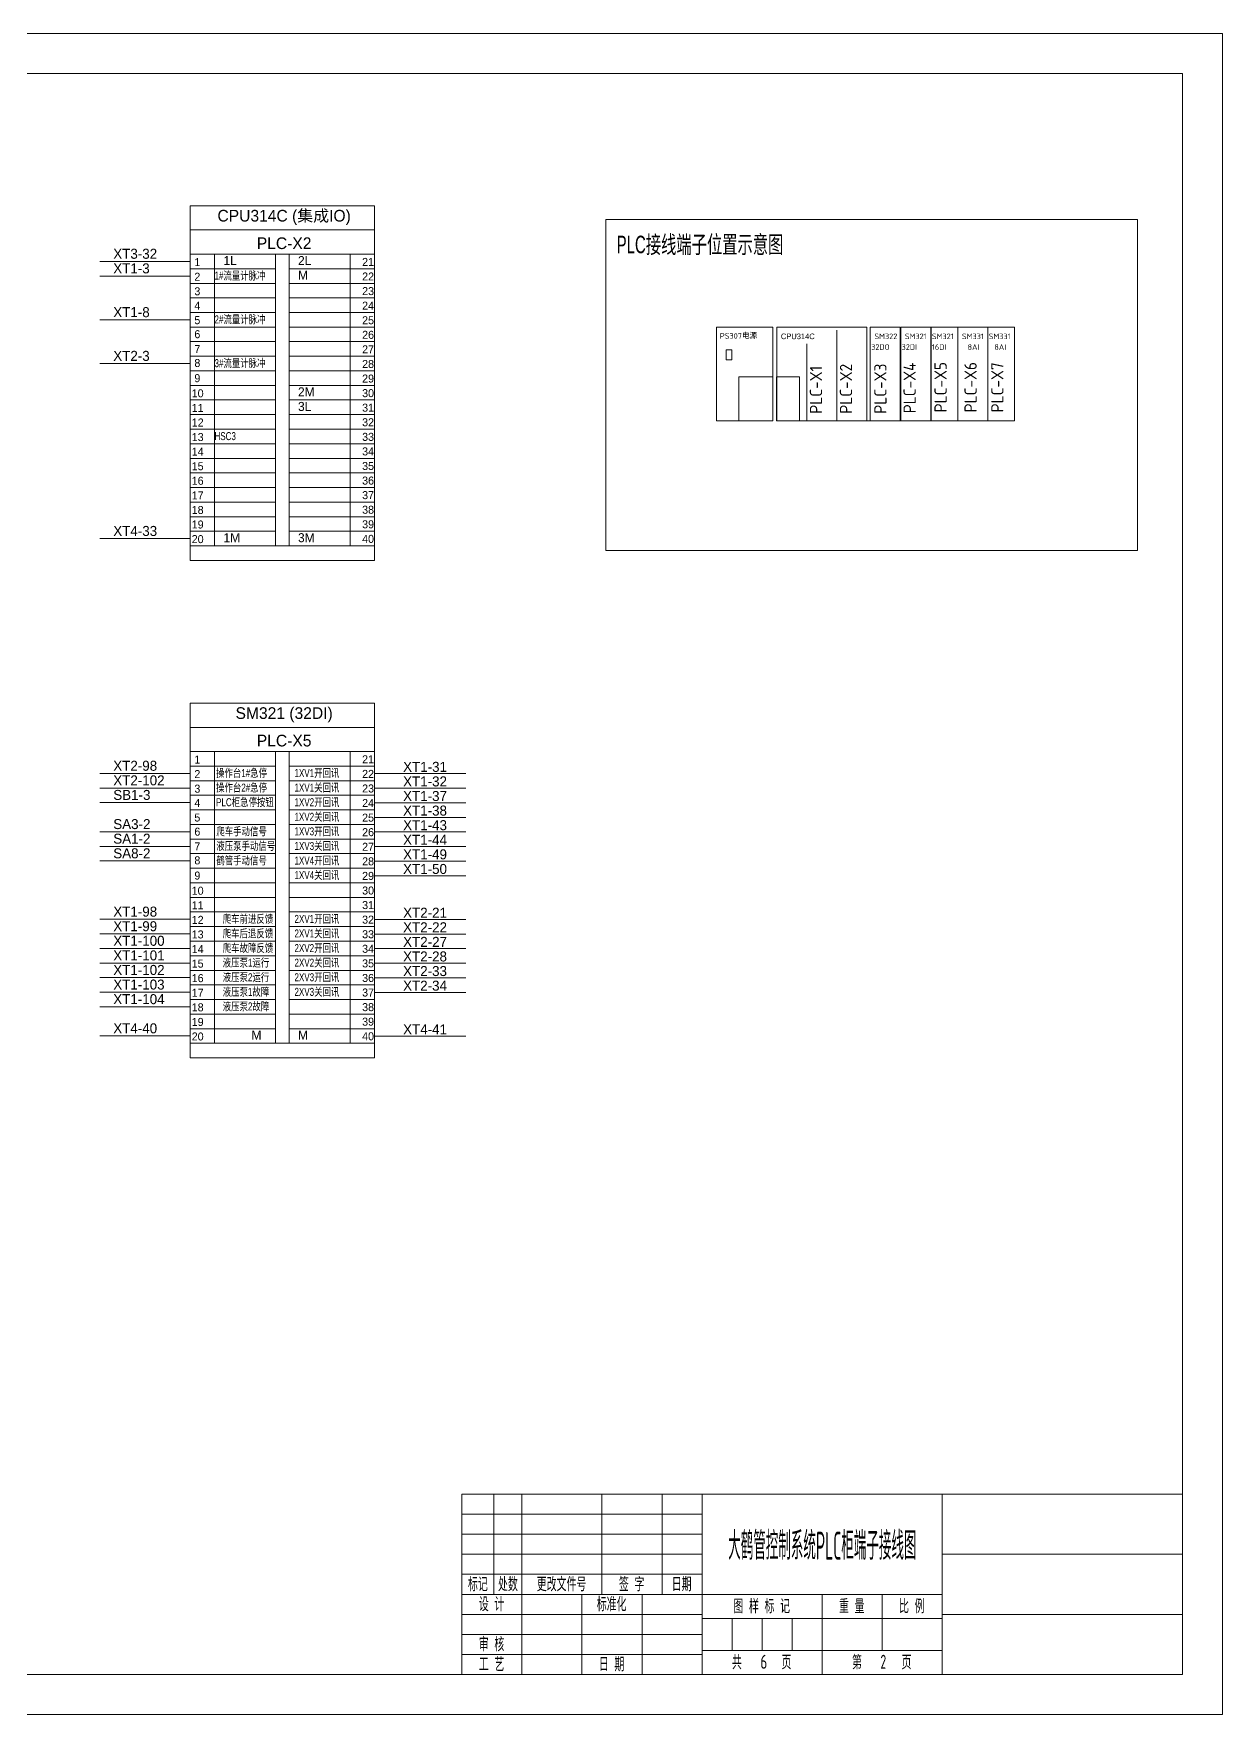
# Model space of a CAD drawing. Header units: millimetres. Extents: x 32626 to 72822, y 60047 to 123188.
# Drawn here: x 35002 to 37378, y 60226 to 63586 of the extents above; entities that cross this region are included whole.
import ezdxf
from ezdxf.enums import TextEntityAlignment as Align

# ---------------------------------------------------------------- set-up
doc = ezdxf.new("R2010")
doc.units = ezdxf.units.MM
doc.header["$LTSCALE"] = 10
for name, color, linetype, lineweight in [('1轮廓实线层', 7, 'Continuous', 18), ('2细线层', 4, 'Continuous', 18), ('6文字层', 3, 'Continuous', 18), ('图框层', 7, 'Continuous', 18)]:
    doc.layers.add(name, color=color, linetype=linetype, lineweight=lineweight)
doc.styles.add('PC_TEXTSTYLE', font='SIMYOU.TTF', dxfattribs={"width": 0.8})
doc.styles.get("Standard").update_dxf_attribs({"font": 'isocp.shx', "width": 0.707, "bigfont": 'hztxt.shx'})
doc.styles.add('样式 1', font='SIMYOU.TTF', dxfattribs={"width": 0.75})

msp = doc.modelspace()

# ---------------------------------------------------------------- linework, layer by layer
at = {"layer": '1轮廓实线层'}
for p, q in [((35314.9, 63242.1), (35314.9, 62533.1)), ((35314.9, 63242.1), (35683.1, 63242.1)), ((35683.1, 63242.1), (35683.1, 62533.1)), ((35314.9, 63193.8), (35683.1, 63193.8)), ((35341.9, 63145.5), (35314.9, 63145.5)), ((35485.5, 63145.5), (35341.9, 63145.5)), ((35363.5, 63145.5), (35363.5, 62562.3)), ((35512.5, 63145.5), (35485.5, 63145.5)), ((35485.5, 63145.5), (35485.5, 62562.3)), ((35512.5, 63145.5), (35512.5, 62562.3)), ((35512.5, 63145.5), (35656.1, 63145.5)), ((35634.5, 63145.5), (35634.5, 62562.3)), ((35683.1, 63145.5), (35656.1, 63145.5)), ((35314.9, 63130.9), (35134.5, 63130.9)), ((35314.9, 63101.7), (35134.5, 63101.7)), ((35485.5, 63116.3), (35314.9, 63116.3)), ((35512.5, 63116.3), (35683.1, 63116.3)), ((35485.5, 63087.1), (35314.9, 63087.1)), ((35512.5, 63087.1), (35683.1, 63087.1)), ((35485.5, 63058), (35314.9, 63058)), ((35512.5, 63058), (35683.1, 63058)), ((35314.9, 63014.2), (35134.5, 63014.2)), ((35485.5, 63028.8), (35314.9, 63028.8)), ((35512.5, 63028.8), (35683.1, 63028.8)), ((35485.5, 62999.7), (35314.9, 62999.7)), ((35485.5, 62970.5), (35314.9, 62970.5)), ((35512.5, 62999.7), (35683.1, 62999.7)), ((35512.5, 62970.5), (35683.1, 62970.5)), ((36366.8, 62999.4), (36366.8, 62811.9)), ((36366.8, 62999.4), (36479.5, 62999.4)), ((36479.5, 62999.4), (36426.8, 62999.4)), ((36479.5, 62811.9), (36479.5, 62999.4)), ((36667.5, 62999.4), (36487.5, 62999.4)), ((36487.5, 62999.4), (36487.5, 62811.9)), ((36607.5, 62993.6), (36607.5, 62811.9)), ((36667.5, 62811.9), (36667.5, 62999.4)), ((36734.3, 62999.4), (36674.3, 62999.4)), ((36674.3, 62999.4), (36674.3, 62811.9)), ((36734.3, 62811.9), (36734.3, 62999.4)), ((36795.1, 62999.4), (36735.1, 62999.4)), ((36735.1, 62999.4), (36735.1, 62811.9)), ((36795.1, 62811.9), (36795.1, 62999.4)), ((36855.7, 62999.4), (36795.7, 62999.4)), ((36795.7, 62999.4), (36795.7, 62811.9)), ((36849.2, 62811.9), (36849.2, 62999.4)), ((36909.2, 62999.4), (36849.2, 62999.4)), ((36909.2, 62999.4), (36849.2, 62999.4)), ((36962.8, 62999.4), (36902.8, 62999.4)), ((36909.2, 62811.9), (36909.2, 62999.4)), ((36962.8, 62811.9), (36962.8, 62999.4)), ((35485.5, 62941.3), (35314.9, 62941.3)), ((35512.5, 62941.3), (35683.1, 62941.3)), ((36547.5, 62965.9), (36547.5, 62811.9)), ((35314.9, 62926.8), (35134.5, 62926.8)), ((35485.5, 62912.2), (35314.9, 62912.2)), ((35512.5, 62912.2), (35683.1, 62912.2)), ((35485.5, 62883), (35314.9, 62883)), ((35512.5, 62883), (35683.1, 62883)), ((35485.5, 62853.9), (35314.9, 62853.9)), ((35512.5, 62853.9), (35683.1, 62853.9)), ((35485.5, 62824.7), (35314.9, 62824.7)), ((35512.5, 62824.7), (35683.1, 62824.7)), ((36366.8, 62811.9), (36479.5, 62811.9)), ((36419.5, 62811.9), (36479.5, 62811.9)), ((36487.5, 62811.9), (36667.9, 62811.9)), ((36667.9, 62811.9), (36727.9, 62811.9)), ((36728.7, 62811.9), (36788.7, 62811.9)), ((36789.2, 62811.9), (36849.2, 62811.9)), ((36849.2, 62811.9), (36962.8, 62811.9)), ((35485.5, 62795.5), (35314.9, 62795.5)), ((35485.5, 62766.4), (35314.9, 62766.4)), ((35512.5, 62795.5), (35683.1, 62795.5)), ((35512.5, 62766.4), (35683.1, 62766.4)), ((35485.5, 62737.2), (35314.9, 62737.2)), ((35512.5, 62737.2), (35683.1, 62737.2)), ((35485.5, 62708.1), (35314.9, 62708.1)), ((35512.5, 62708.1), (35683.1, 62708.1)), ((35485.5, 62678.9), (35314.9, 62678.9)), ((35512.5, 62678.9), (35683.1, 62678.9)), ((35485.5, 62649.7), (35314.9, 62649.7)), ((35512.5, 62649.7), (35683.1, 62649.7)), ((35485.5, 62620.6), (35314.9, 62620.6)), ((35512.5, 62620.6), (35683.1, 62620.6)), ((35314.9, 62576.8), (35134.5, 62576.8)), ((35485.5, 62591.4), (35314.9, 62591.4)), ((35512.5, 62591.4), (35683.1, 62591.4)), ((35683.1, 62562.3), (35314.9, 62562.3)), ((35683.1, 62533.1), (35314.9, 62533.1)), ((35314.9, 62247.8), (35314.9, 61538.8)), ((35314.9, 62247.8), (35683.1, 62247.8)), ((35683.1, 62247.8), (35683.1, 61538.8)), ((35314.9, 62199.5), (35683.1, 62199.5)), ((35341.9, 62151.1), (35314.9, 62151.1)), ((35485.5, 62151.1), (35341.9, 62151.1)), ((35363.5, 62151.1), (35363.5, 61567.9)), ((35512.5, 62151.1), (35485.5, 62151.1)), ((35485.5, 62151.1), (35485.5, 61567.9)), ((35512.5, 62151.1), (35512.5, 61567.9)), ((35512.5, 62151.1), (35656.1, 62151.1)), ((35634.5, 62151.1), (35634.5, 61567.9)), ((35683.1, 62151.1), (35656.1, 62151.1)), ((35314.9, 62107.4), (35134.5, 62107.4)), ((35485.5, 62122), (35314.9, 62122)), ((35485.5, 62092.8), (35314.9, 62092.8)), ((35512.5, 62122), (35683.1, 62122)), ((35512.5, 62092.8), (35683.1, 62092.8)), ((35683.1, 62107), (35865.7, 62107)), ((35314.9, 62078.2), (35134.5, 62078.2)), ((35485.5, 62063.7), (35314.9, 62063.7)), ((35512.5, 62063.7), (35683.1, 62063.7)), ((35683.1, 62077.8), (35865.7, 62077.8)), ((35314.9, 62049.1), (35134.5, 62049.1)), ((35485.5, 62034.5), (35314.9, 62034.5)), ((35512.5, 62034.5), (35683.1, 62034.5)), ((35683.1, 62048.7), (35865.7, 62048.7)), ((35485.5, 62005.3), (35314.9, 62005.3)), ((35512.5, 62005.3), (35683.1, 62005.3)), ((35683.1, 62019.5), (35865.7, 62019.5)), ((35314.9, 61990.8), (35134.5, 61990.8)), ((35314.9, 61961.6), (35134.5, 61961.6)), ((35485.5, 61976.2), (35314.9, 61976.2)), ((35512.5, 61976.2), (35683.1, 61976.2)), ((35683.1, 61990.4), (35865.7, 61990.4)), ((35683.1, 61961.2), (35865.7, 61961.2)), ((35314.9, 61932.4), (35134.5, 61932.4)), ((35485.5, 61947), (35314.9, 61947)), ((35512.5, 61947), (35683.1, 61947)), ((35683.1, 61932), (35865.7, 61932)), ((35485.5, 61917.9), (35314.9, 61917.9)), ((35512.5, 61917.9), (35683.1, 61917.9)), ((35683.1, 61902.9), (35865.7, 61902.9)), ((35485.5, 61888.7), (35314.9, 61888.7)), ((35485.5, 61859.5), (35314.9, 61859.5)), ((35512.5, 61888.7), (35683.1, 61888.7)), ((35512.5, 61859.5), (35683.1, 61859.5)), ((35485.5, 61830.4), (35314.9, 61830.4)), ((35512.5, 61830.4), (35683.1, 61830.4)), ((35314.9, 61815.8), (35134.5, 61815.8)), ((35485.5, 61801.2), (35314.9, 61801.2)), ((35512.5, 61801.2), (35683.1, 61801.2)), ((35683.1, 61815.4), (35865.7, 61815.4)), ((35314.9, 61786.6), (35134.5, 61786.6)), ((35314.9, 61757.5), (35134.5, 61757.5)), ((35485.5, 61772.1), (35314.9, 61772.1)), ((35512.5, 61772.1), (35683.1, 61772.1)), ((35683.1, 61786.2), (35865.7, 61786.2)), ((35683.1, 61757.1), (35865.7, 61757.1)), ((35314.9, 61728.3), (35134.5, 61728.3)), ((35485.5, 61742.9), (35314.9, 61742.9)), ((35512.5, 61742.9), (35683.1, 61742.9)), ((35683.1, 61727.9), (35865.7, 61727.9)), ((35314.9, 61699.2), (35134.5, 61699.2)), ((35485.5, 61713.7), (35314.9, 61713.7)), ((35512.5, 61713.7), (35683.1, 61713.7)), ((35683.1, 61698.8), (35865.7, 61698.8)), ((35314.9, 61670), (35134.5, 61670)), ((35485.5, 61684.6), (35314.9, 61684.6)), ((35512.5, 61684.6), (35683.1, 61684.6)), ((35683.1, 61669.6), (35865.7, 61669.6)), ((35314.9, 61640.8), (35134.5, 61640.8)), ((35485.5, 61655.4), (35314.9, 61655.4)), ((35485.5, 61626.3), (35314.9, 61626.3)), ((35512.5, 61655.4), (35683.1, 61655.4)), ((35512.5, 61626.3), (35683.1, 61626.3)), ((35485.5, 61597.1), (35314.9, 61597.1)), ((35512.5, 61597.1), (35683.1, 61597.1)), ((35314.9, 61582.5), (35134.5, 61582.5)), ((35683.1, 61567.9), (35314.9, 61567.9)), ((35683.1, 61582.1), (35865.7, 61582.1)), ((35683.1, 61538.8), (35314.9, 61538.8)), ((37298, 60666.3), (35858, 60666.3)), ((35858, 60306.3), (35858, 60666.3)), ((35858, 60306.3), (37298, 60306.3))]:
    msp.add_line(p, q, dxfattribs=at)
for points in [[(36145.5, 63214.7), (37208.2, 63214.7), (37208.2, 62552.9), (36145.5, 62552.9)], [(36385.9, 62953.9), (36397.7, 62953.9), (36397.7, 62933.9), (36385.9, 62933.9)], [(36411.3, 62900.3), (36479.5, 62900.3), (36479.5, 62811.9), (36411.3, 62811.9)], [(36486.8, 62900.3), (36533, 62900.3), (36533, 62811.9), (36486.8, 62811.9)]]:
    msp.add_lwpolyline(points, close=True, dxfattribs=at)
at = {"layer": '2细线层'}
for p, q in [((37378, 63586.3), (32626, 63586.3)), ((37378, 63586.3), (37378, 60226.3)), ((35922, 60466.3), (35922, 60666.3)), ((35978, 60466.3), (35978, 60666.3)), ((36138, 60466.3), (36138, 60666.3)), ((36258, 60466.3), (36258, 60666.3)), ((36338, 60306.3), (36338, 60666.3)), ((36818, 60306.3), (36818, 60666.3)), ((35858, 60626.3), (36338, 60626.3)), ((35858, 60586.3), (36338, 60586.3)), ((35858, 60546.3), (36338, 60546.3)), ((36818, 60546.3), (37298, 60546.3)), ((35858, 60506.3), (36338, 60506.3)), ((35858, 60466.3), (36818, 60466.3)), ((35978, 60306.3), (35978, 60466.3)), ((36098, 60306.3), (36098, 60466.3)), ((36218, 60306.3), (36218, 60466.3)), ((36578, 60306.3), (36578, 60466.3)), ((36698, 60354.3), (36698, 60466.3)), ((35858, 60426.3), (36338, 60426.3)), ((36338, 60418.3), (36818, 60418.3)), ((36398, 60354.3), (36398, 60418.3)), ((36458, 60354.3), (36458, 60418.3)), ((36518, 60354.3), (36518, 60418.3)), ((36818, 60426.3), (37298, 60426.3)), ((35858, 60386.3), (36338, 60386.3)), ((35858, 60346.3), (36338, 60346.3)), ((36338, 60354.3), (36818, 60354.3)), ((37378, 60226.3), (32626, 60226.3))]:
    msp.add_line(p, q, dxfattribs=at)
at = {"layer": '图框层'}
for p, q in [((37298, 63506.3), (32826, 63506.3)), ((37298, 63506.3), (37298, 60306.3)), ((37298, 60306.3), (37298, 60666.3)), ((32826, 60306.3), (37298, 60306.3))]:
    msp.add_line(p, q, dxfattribs=at)

# ---------------------------------------------------------------- texts
at = {"layer": '1轮廓实线层', "style": '样式 1'}
for s, height, p in [('XT3-32', 20, (35161.2, 63136.2)), ('1', 16, (35323.3, 63121.5)), ('1L', 18, (35381.4, 63123.6)), ('2L', 18, (35530.4, 63123.6)), ('21', 16, (35658.6, 63121.9)), ('XT1-3', 20, (35161.2, 63107)), ('2', 16, (35323.3, 63092.3)), ('M', 18, (35530.4, 63094.4)), ('22', 16, (35658.6, 63092.8)), ('3', 16, (35323.3, 63063.2)), ('23', 16, (35658.6, 63063.6)), ('XT1-8', 20, (35161.2, 63019.5)), ('4', 16, (35323.3, 63034.6)), ('24', 16, (35658.6, 63034.5)), ('5', 16, (35323.3, 63005.5)), ('25', 16, (35658.6, 63005.3)), ('6', 16, (35323.3, 62977.4)), ('26', 16, (35658.6, 62976.2)), ('CPU314C', 11.23, (36495.6, 62975.5)), ('XT2-3', 20, (35161.2, 62932.1)), ('8', 16, (35323.3, 62919.9)), ('7', 16, (35323.3, 62947.7)), ('27', 16, (35658.6, 62947.1)), ('28', 16, (35658.6, 62917.9)), ('9', 16, (35323.3, 62889.5)), ('29', 16, (35658.6, 62888.8)), ('10', 16, (35318, 62859.2)), ('2M', 18, (35530.4, 62861.2)), ('30', 16, (35658.6, 62859.6)), ('11', 16, (35318, 62830.1)), ('3L', 18, (35530.4, 62832)), ('31', 16, (35658.6, 62830.5)), ('12', 16, (35318, 62800.9)), ('32', 16, (35658.6, 62801.4)), ('13', 16, (35318, 62771.8)), ('33', 16, (35658.6, 62772.2)), ('14', 16, (35318, 62742.7)), ('34', 16, (35658.6, 62743.1)), ('15', 16, (35318, 62713.5)), ('16', 16, (35318, 62684.4)), ('35', 16, (35658.6, 62714)), ('36', 16, (35658.6, 62684.8)), ('17', 16, (35318, 62655.2)), ('37', 16, (35658.6, 62655.7)), ('18', 16, (35318, 62626.1)), ('38', 16, (35658.6, 62626.5)), ('XT4-33', 20, (35161.2, 62582.1)), ('19', 16, (35318, 62597)), ('39', 16, (35658.6, 62597.4)), ('20', 16, (35318, 62567.8)), ('1M', 18, (35381.4, 62569.6)), ('3M', 18, (35530.4, 62569.6)), ('40', 16, (35658.6, 62568.3)), ('XT2-98', 20, (35161.2, 62112.7)), ('1', 16, (35323.3, 62127.1)), ('21', 16, (35658.6, 62127.6)), ('XT1-31', 20, (35740.5, 62110.5)), ('XT2-102', 20, (35161.2, 62083.5)), ('2', 16, (35323.3, 62098)), ('22', 16, (35658.6, 62098.4)), ('XT1-32', 20, (35740.5, 62081.4)), ('SB1-3', 20, (35161.2, 62054.4)), ('3', 16, (35323.3, 62068.9)), ('23', 16, (35658.6, 62069.3)), ('XT1-37', 20, (35740.5, 62052.2)), ('4', 16, (35323.3, 62040.3)), ('5', 16, (35323.3, 62011.2)), ('24', 16, (35658.6, 62040.2)), ('25', 16, (35658.6, 62011)), ('XT1-38', 20, (35740.5, 62023.1)), ('SA3-2', 20, (35161.2, 61996.1)), ('6', 16, (35323.3, 61983)), ('26', 16, (35658.6, 61981.9)), ('XT1-43', 20, (35740.5, 61993.9)), ('SA1-2', 20, (35161.2, 61966.9)), ('7', 16, (35323.3, 61953.4)), ('27', 16, (35658.6, 61952.7)), ('XT1-44', 20, (35740.5, 61964.7)), ('SA8-2', 20, (35161.2, 61937.7)), ('8', 16, (35323.3, 61925.6)), ('28', 16, (35658.6, 61923.6)), ('XT1-49', 20, (35740.5, 61935.6)), ('XT1-50', 20, (35740.5, 61906.4)), ('9', 16, (35323.3, 61895.2)), ('29', 16, (35658.6, 61894.5)), ('10', 16, (35318, 61864.9)), ('30', 16, (35658.6, 61865.3)), ('XT1-98', 20, (35161.2, 61821.1)), ('11', 16, (35318, 61835.8)), ('31', 16, (35658.6, 61836.2)), ('XT2-21', 20, (35740.5, 61818.9)), ('XT1-99', 20, (35161.2, 61791.9)), ('12', 16, (35318, 61806.6)), ('13', 16, (35318, 61777.5)), ('32', 16, (35658.6, 61807.1)), ('33', 16, (35658.6, 61777.9)), ('XT2-22', 20, (35740.5, 61789.8)), ('XT1-100', 20, (35161.2, 61762.8)), ('14', 16, (35318, 61748.3)), ('34', 16, (35658.6, 61748.8)), ('XT2-27', 20, (35740.5, 61760.6)), ('XT1-101', 20, (35161.2, 61733.6)), ('XT1-102', 20, (35161.2, 61704.5)), ('15', 16, (35318, 61719.2)), ('35', 16, (35658.6, 61719.6)), ('XT2-28', 20, (35740.5, 61731.5)), ('XT1-103', 20, (35161.2, 61675.3)), ('16', 16, (35318, 61690.1)), ('36', 16, (35658.6, 61690.5)), ('XT2-33', 20, (35740.5, 61702.3)), ('XT2-34', 20, (35740.5, 61673.1)), ('XT1-104', 20, (35161.2, 61646.1)), ('17', 16, (35318, 61660.9)), ('37', 16, (35658.6, 61661.4)), ('18', 16, (35318, 61631.8)), ('38', 16, (35658.6, 61632.2)), ('XT4-40', 20, (35161.2, 61587.8)), ('20', 16, (35318, 61573.5)), ('19', 16, (35318, 61602.6)), ('M', 18, (35437.4, 61575.2)), ('M', 18, (35530.4, 61575.2)), ('40', 16, (35658.6, 61573.9)), ('39', 16, (35658.6, 61603.1)), ('XT4-41', 20, (35740.5, 61585.7))]:
    msp.add_text(s, height=height, dxfattribs=at).set_placement(p)
at = {"layer": '1轮廓实线层', "style": '样式 1', "width": 0.75}
for s, p in [('1#流量计脉冲', (35363.5, 63094.4)), ('2#流量计脉冲', (35363.5, 63007)), ('3#流量计脉冲', (35363.5, 62919.5)), ('HSC3', (35363.5, 62773.7)), ('操作台1#急停', (35366.7, 62100.1)), ('1XV1开回讯', (35523.4, 62100.1)), ('操作台2#急停', (35366.7, 62071)), ('PLC柜急停按钮', (35366.7, 62041.8)), ('1XV1关回讯', (35523.4, 62071)), ('1XV2开回讯', (35523.4, 62041.8)), ('1XV2关回讯', (35523.4, 62012.6)), ('爬车手动信号', (35367.2, 61983.5)), ('1XV3开回讯', (35523.4, 61983.5)), ('液压泵手动信号', (35367.2, 61954.3)), ('1XV3关回讯', (35523.4, 61954.3)), ('鹤管手动信号', (35367.2, 61925.2)), ('1XV4开回讯', (35523.4, 61925.2)), ('1XV4关回讯', (35523.4, 61896)), ('爬车前进反馈', (35380, 61808.5)), ('2XV1开回讯', (35523.4, 61808.5)), ('爬车后退反馈', (35380, 61779.4)), ('2XV1关回讯', (35523.4, 61779.4)), ('爬车故障反馈', (35380, 61750.2)), ('2XV2开回讯', (35523.4, 61750.2)), ('液压泵1运行', (35380, 61721)), ('2XV2关回讯', (35523.4, 61721)), ('液压泵2运行', (35380, 61691.9)), ('2XV3开回讯', (35523.4, 61691.9)), ('液压泵1故障', (35380, 61662.7)), ('2XV3关回讯', (35523.4, 61662.7)), ('液压泵2故障', (35380, 61633.6))]:
    msp.add_text(s, height=16, dxfattribs=at).set_placement(p)
at = {"layer": '1轮廓实线层'}
for s, p in [('PS307电源', (36373.5, 62976.3)), ('SM322', (36682.5, 62975.5)), ('SM321', (36743.3, 62975.5)), ('SM321', (36797.4, 62975.5)), ('SM331', (36857.4, 62975.5)), ('SM331', (36910.9, 62975.5)), ('32DO', (36676, 62954.1)), ('32DI', (36736.8, 62954.1)), ('16DI', (36797.4, 62954.1)), ('8AI', (36868.7, 62954.1)), ('8AI', (36922.2, 62954.1))]:
    msp.add_text(s, height=11.23, dxfattribs=at).set_placement(p)
for s, insert, char_height, width, attachment_point, style in [('{\\W1;CPU314C (集成IO)}', (35502.7, 63203.6), 23.333, 286.417, 8, '样式 1'), ('{\\W1;PLC-X2}', (35502.7, 63155.3), 23.333, 286.417, 8, '样式 1'), ('{\\W0.64;PLC接线端子位置示意图}', (36167.3, 63182.3), 35, 548.66, 1, 'PC_TEXTSTYLE'), ('{\\W1;SM321 (32DI)}', (35502.7, 62209.3), 23.333, 261.528, 8, '样式 1'), ('{\\W1;PLC-X5}', (35502.7, 62161), 23.333, 261.528, 8, '样式 1')]:
    msp.add_mtext(s, dxfattribs=dict(at, insert=insert, char_height=char_height, width=width, attachment_point=attachment_point, style=style))
at = {"layer": '6文字层'}
for s, p in [('PLC-X1', (36578, 62826.3)), ('PLC-X2', (36638, 62826.3)), ('PLC-X3', (36706.7, 62826.3)), ('PLC-X4', (36765.2, 62827.2)), ('PLC-X5', (36827, 62829)), ('PLC-X6', (36887, 62829)), ('PLC-X7', (36940.5, 62829))]:
    msp.add_text(s, height=24.54, rotation=90, dxfattribs=at).set_placement(p)
at = {"layer": '6文字层', "width": 0.707}
for s, p in [('标记', (35890, 60486.3)), ('处数', (35950, 60486.3))]:
    msp.add_text(s, height=28, dxfattribs=at).set_placement(p, align=Align.MIDDLE_CENTER)
at = {"layer": '6文字层', "char_height": 28, "attachment_point": 5}
for s, insert, width in [(' 更改文件号 ', (36051.6, 60486.3), 167.559), (' 签 字 ', (36191.6, 60486.3), 97.566), (' 日期 ', (36291.6, 60486.3), 78.477), (' 设 计 ', (35911.6, 60446.4), 97.566), (' 标准化 ', (36151.6, 60446.4), 109.161), (' 图 样 标 记 ', (36451.6, 60442.3), 196.122), (' 重 量 ', (36631.6, 60442.3), 97.566), (' 比 例 ', (36751.6, 60442.3), 97.566), (' 审 核 ', (35911.6, 60366.3), 97.566), ('共       页', (36457.2, 60330.3), 188.309), ('第       页', (36697.2, 60330.3), 188.062), (' 工 艺 ', (35911.6, 60326.3), 97.566), (' 日 期 ', (36151.6, 60326.3), 97.566)]:
    msp.add_mtext(s, dxfattribs=dict(at, insert=insert, width=width))
at = {"layer": '6文字层'}
for tag, p, height, width in [('大鹤管控制系统PLC柜端子接线图', (36390.3, 60535.4), 56, 0.446978), ('6', (36454.6, 60317.5), 28, 0.74953), ('2', (36694.6, 60317.5), 28, 0.663388)]:
    msp.add_attdef(tag, p, '', height=height, dxfattribs=dict(at, width=width))

doc.saveas('drawing.dxf')
